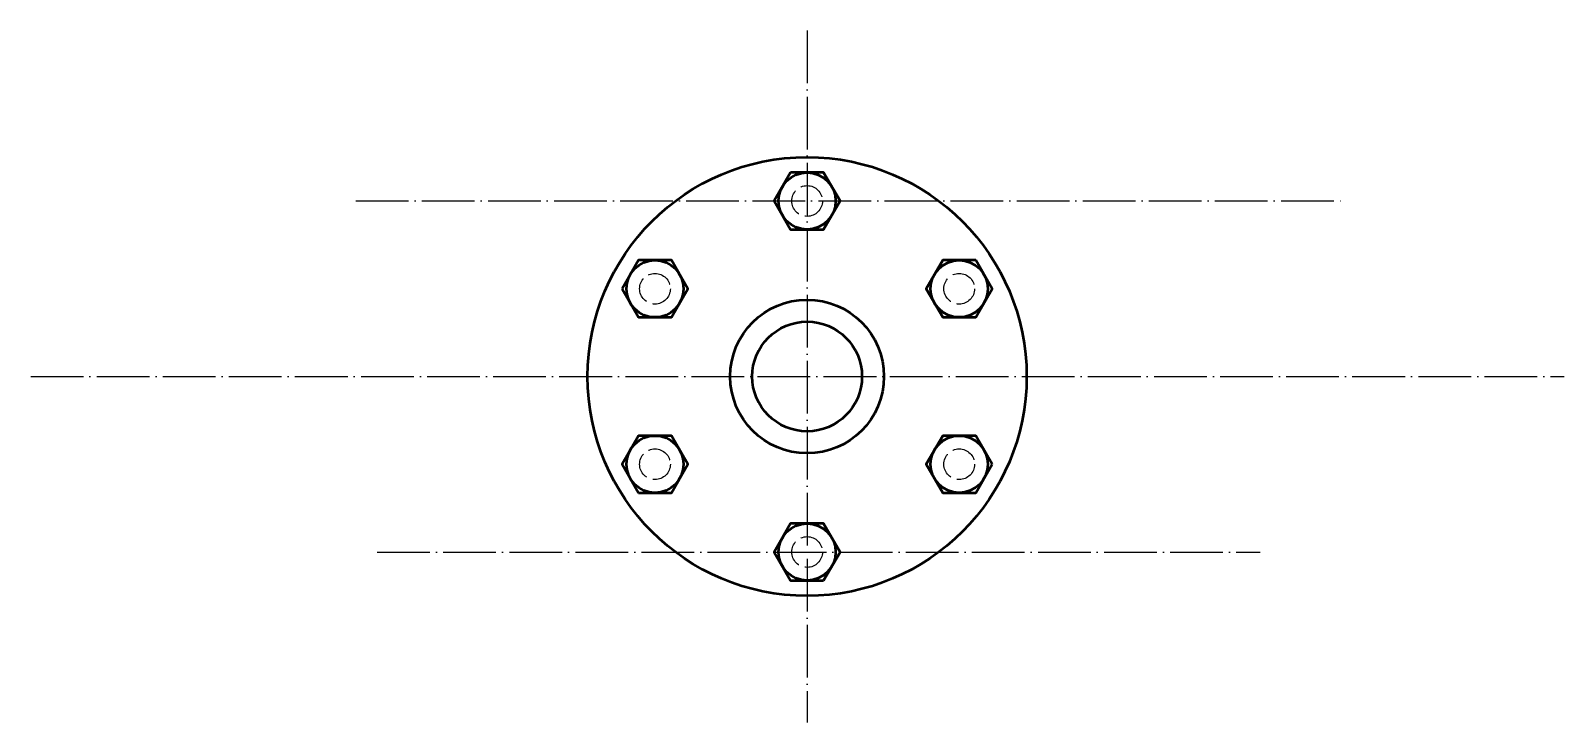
# Model space of a CAD drawing. Header units: millimetres. Extents: x -205 to 494, y -15 to 301.
import ezdxf

# ---------------------------------------------------------------- set-up
doc = ezdxf.new("R2010")
doc.units = ezdxf.units.MM
doc.linetypes.add('ACAD_ISO02W100', pattern=[15, 12, -3])
doc.linetypes.add('ACAD_ISO04W100', pattern=[30, 24, -3, 0, -3])
for name, color, linetype, lineweight in [('Контур', 7, 'Continuous', 50), ('Невидимые линии', 7, 'ACAD_ISO02W100', 25), ('Осевой', 7, 'ACAD_ISO04W100', 25)]:
    doc.layers.add(name, color=color, linetype=linetype, lineweight=lineweight)

msp = doc.modelspace()

# ---------------------------------------------------------------- linework, layer by layer
at = {"layer": 'Контур'}
for points in [[(141.39, 235.96), (133.89, 222.96), (141.39, 209.96), (156.4, 209.96), (163.91, 222.96), (156.4, 235.96)], [(64.6, 182.96), (72.11, 169.96), (87.12, 169.96), (94.63, 182.96), (87.12, 195.96), (72.11, 195.96)], [(225.68, 195.96), (210.67, 195.96), (203.17, 182.96), (210.67, 169.96), (225.68, 169.96), (233.19, 182.96)], [(72.11, 89.96), (87.12, 89.96), (94.63, 102.96), (87.12, 115.96), (72.11, 115.96), (64.6, 102.96)], [(233.19, 102.96), (225.68, 115.96), (210.67, 115.96), (203.17, 102.96), (210.67, 89.96), (225.68, 89.96)], [(156.4, 49.96), (163.91, 62.96), (156.4, 75.96), (141.39, 75.96), (133.89, 62.96), (141.39, 49.96)]]:
    msp.add_lwpolyline(points, close=True, dxfattribs=at)
for centre, radius in [((148.9, 142.96), 100), ((148.9, 222.96), 13), ((79.61, 182.96), 13), ((218.18, 182.96), 13), ((148.9, 142.96), 35), ((148.9, 142.96), 25), ((79.61, 102.96), 13), ((218.18, 102.96), 13), ((148.9, 62.96), 13)]:
    msp.add_circle(centre, radius, dxfattribs=at)
at = {"layer": 'Невидимые линии'}
for centre in [(148.9, 222.96), (79.61, 182.96), (218.18, 182.96), (79.61, 102.96), (218.18, 102.96), (148.9, 62.96)]:
    msp.add_circle(centre, 7, dxfattribs=at)
at = {"layer": 'Осевой'}
for p, q in [((148.9, 300.6), (148.9, -14.69)), ((-56.64, 222.96), (392.45, 222.96)), ((-204.76, 142.96), (493.81, 142.96)), ((-46.91, 62.96), (355.32, 62.96))]:
    msp.add_line(p, q, dxfattribs=at)

doc.saveas('drawing.dxf')
